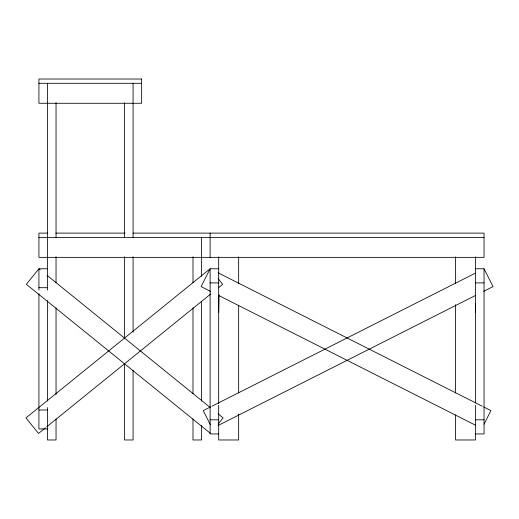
<?xml version="1.0" encoding="UTF-8"?>
<svg xmlns="http://www.w3.org/2000/svg" width="519" height="519" viewBox="0 0 519 519"><rect width="100%" height="100%" fill="white"/><g stroke="black" fill="none" stroke-linecap="round" stroke-linejoin="round"><path stroke-width="0.78" d="M218.681 312.483L219.037 294.909M475.482 312.483L475.664 303.693M484.071 424.159L490.916 410.613L483.676 406.954M218.058 424.12L223.086 417.912L218.058 413.838M45.432 427.838L38.523 433.436L25.95 417.912L210.117 268.771L218.681 268.771M46.691 426.819L210.746 293.968M218.291 287.857L222.69 284.295L218.162 278.709M210.487 406.954L203.247 410.613L210.454 424.873M211.934 406.228L475.359 273.163M218.045 425.515L475.683 295.376M483.643 291.354L493.05 286.605L484.045 268.771L475.482 268.771M38.919 83.306L141.642 83.306M47.767 233.109L38.919 233.109L38.919 257.359L484.045 257.359L484.045 233.109L133.078 233.109M55.818 233.109L125.034 233.109M38.919 237.384L484.045 237.384M47.476 268.771L38.919 268.771L26.346 284.295L210.519 433.436M210.117 282.894L218.681 282.894M475.482 282.894L484.045 282.894M38.919 287.695L47.476 287.695M38.919 410.004L47.476 410.004M210.117 419.813L218.681 419.813M475.482 419.813L484.045 419.813M47.476 428.921L38.919 428.921L38.919 293.793M218.681 433.936L210.117 433.936L210.117 268.771L201.113 286.605L210.519 291.354M475.482 433.936L484.045 433.936L484.045 268.771M218.077 272.793L482.229 406.228M218.486 295.376L475.398 425.152M40.177 269.789L38.919 268.771L38.919 290.115M47.086 275.388L210.513 407.733M475.482 256.834L475.482 402.854M475.482 405.274L475.482 439.976L455.513 439.976L455.513 414.856M455.513 256.834L455.513 283.575M455.513 304.647L455.513 392.974M238.656 256.834L238.656 283.575M238.656 305.457L238.656 392.974M238.656 414.045L238.656 439.976L218.681 439.976L218.681 405.274M218.681 256.834L218.681 403.659M210.117 233.109L210.117 257.359M201.56 237.384L201.56 276.283M201.56 301.403L201.56 401.077M201.56 425.392L201.56 439.976L192.997 439.976L192.997 418.904M192.997 256.834L192.997 282.764M192.997 307.89L192.997 393.785M133.078 83.306L133.078 237.384M133.078 256.775L133.078 332.166M133.078 370.261L133.078 439.976L124.521 439.976L124.521 363.78M124.521 102.756L124.521 237.319M124.521 256.775L124.521 337.837M56.039 102.756L56.039 237.319M56.039 256.775L56.039 282.719M56.039 307.845L56.039 394.583M56.039 418.898L56.039 439.976L47.476 439.976L47.476 407.577M47.476 83.306L47.476 290.115M47.476 300.553L47.476 401.122M141.642 79.024L38.919 79.024L38.919 103.275L141.642 103.275L141.642 79.024"/></g></svg>
